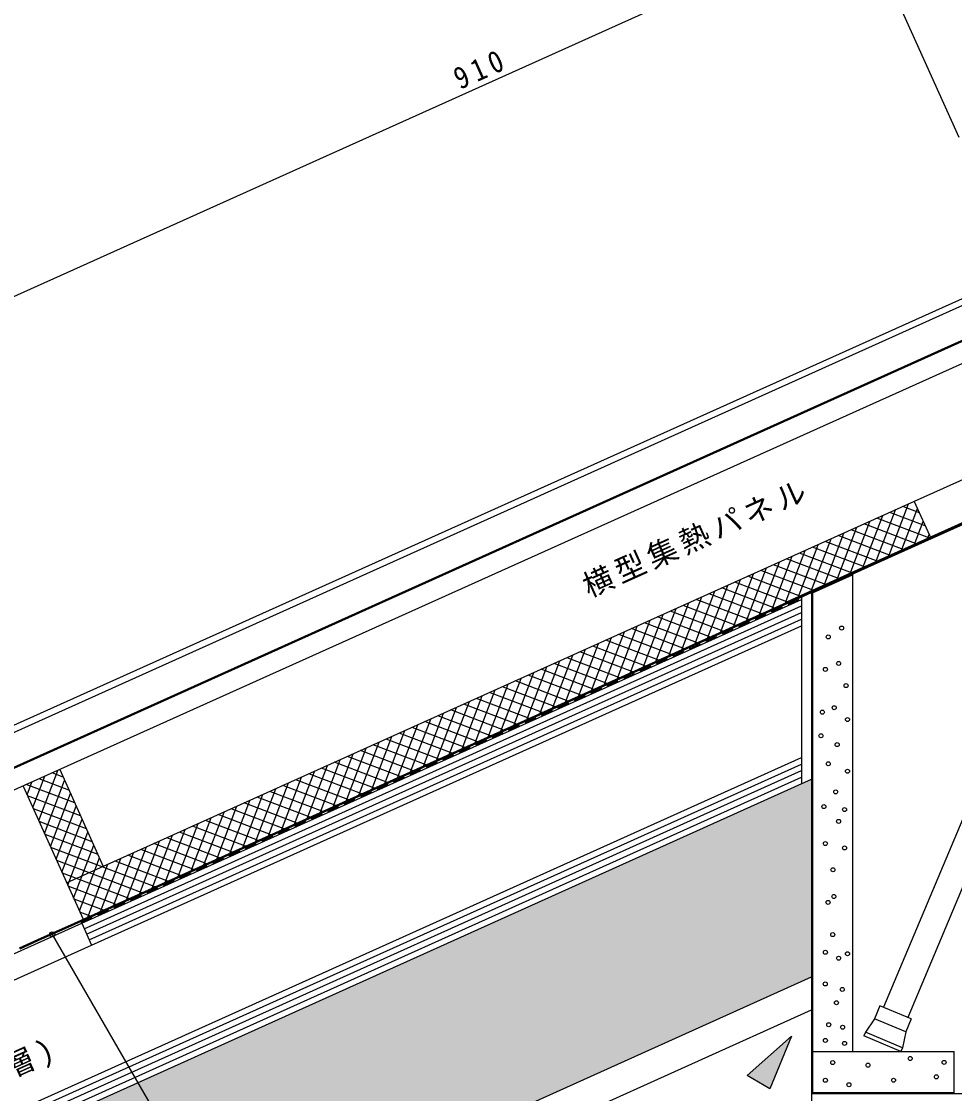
# Model space of a CAD drawing. Units: millimetres, scale not verified. Extents: x -1104 to 916, y -637 to 768.
# Drawn here: x -420 to 46, y -94 to 441 of the extents above; entities that cross this region are included whole.
import ezdxf

# ---------------------------------------------------------------- set-up
doc = ezdxf.new("R2010")
doc.units = ezdxf.units.MM
doc.header["$LTSCALE"] = 5
doc.header["$PDMODE"] = 32
doc.header["$PDSIZE"] = 2.5
doc.linetypes.add('DASHED1', pattern=[1.8, 1.2, -0.6])
doc.layers.add('0-0', color=7, linetype='Continuous')
doc.styles.add('ＭＳ ゴシック', font='')
doc.styles.get('ＭＳ ゴシック').set_extended_font_data('MS Gothic')

msp = doc.modelspace()

# ---------------------------------------------------------------- linework, layer by layer
at = {"layer": '0-0'}
for p, q in [((-603.116, 223.187), (226.718, 596.651)), ((15.913, 455.897), (48.42, 383.665)), ((-501.11, 55.01), (284.952, 408.775)), ((282.966, 375.422), (-474.828, 34.379)), ((-4.866, 165.672), (246.58, 278.825)), ((199.392, 279.689), (26.13, 201.713)), ((207.6, 261.451), (34.338, 183.475)), ((207.805, 260.995), (34.543, 183.019)), ((26.13, 201.713), (-396.994, 11.287)), ((13.255, 173.987), (23.286, 200.433)), ((19.704, 176.889), (27.752, 198.109)), ((28.693, 196.018), (20.434, 199.15)), ((26.13, 201.713), (34.543, 183.019)), ((0.359, 168.183), (10.389, 194.629)), ((6.807, 171.085), (16.837, 197.531)), ((33.984, 183.316), (7.538, 193.346)), ((31.595, 189.57), (13.986, 196.248)), ((-12.537, 162.379), (-2.507, 188.825)), ((-6.089, 165.281), (3.941, 191.727)), ((21.088, 177.512), (-5.358, 187.542)), ((27.536, 180.414), (1.09, 190.444)), ((26.152, 179.791), (30.654, 191.661)), ((34.338, 183.475), (-393.346, -9.003)), ((-25.433, 156.575), (-15.403, 183.021)), ((-18.985, 159.477), (-8.955, 185.923)), ((14.64, 174.61), (-11.806, 184.64)), ((32.6, 182.693), (33.556, 185.213)), ((-38.33, 150.771), (-28.3, 177.217)), ((-31.882, 153.673), (-21.851, 180.119)), ((1.743, 168.806), (-24.703, 178.836)), ((8.192, 171.708), (-18.254, 181.738)), ((-51.226, 144.967), (-41.196, 171.413)), ((-44.778, 147.869), (-34.748, 174.315)), ((-11.153, 163.002), (-37.599, 173.032)), ((-4.705, 165.904), (-31.151, 175.934)), ((-57.674, 142.065), (-47.644, 168.511)), ((-24.049, 157.198), (-50.495, 167.228)), ((-17.601, 160.1), (-44.047, 170.13)), ((-37.177, 151.79), (-5.112, 166.22)), ((-5.112, 166.22), (-4.62, 165.125)), ((102.185, 166.722), (10.845, -50.886)), ((-70.57, 136.261), (-60.54, 162.708)), ((-64.122, 139.163), (-54.092, 165.61)), ((-36.945, 151.394), (-63.391, 161.424)), ((-30.497, 154.296), (-56.943, 164.326)), ((-36.93, 151.243), (-4.866, 165.672)), ((-24.62, 156.125), (-4.62, 165.125)), ((-4.62, 165.125), (-4.62, -72.947)), ((114.264, 161.652), (22.924, -55.956)), ((-83.467, 130.457), (-73.437, 156.904)), ((-77.019, 133.359), (-66.988, 159.806)), ((-49.842, 145.59), (-76.288, 155.62)), ((-43.394, 148.492), (-69.84, 158.522)), ((-25.12, 156.558), (-25.12, -93.947)), ((-24.62, 156.125), (-24.62, -93.447)), ((-389.538, -8.934), (-30.12, 152.821)), ((-96.363, 124.654), (-86.333, 151.1)), ((-89.915, 127.556), (-79.885, 154.002)), ((-56.29, 142.688), (-82.736, 152.718)), ((-30.12, 154.308), (-30.12, 60.707)), ((-388.307, -11.67), (-30.12, 149.532)), ((-387.076, -14.406), (-30.12, 146.242)), ((-109.259, 118.85), (-99.229, 145.296)), ((-102.811, 121.752), (-92.781, 148.198)), ((-69.186, 136.884), (-95.632, 146.915)), ((-62.738, 139.786), (-89.184, 149.817)), ((-385.845, -17.141), (-30.12, 142.952)), ((-122.156, 113.046), (-112.125, 139.492)), ((-115.707, 115.948), (-105.677, 142.394)), ((-82.082, 131.081), (-108.529, 141.111)), ((-75.634, 133.982), (-102.08, 144.013)), ((-128.604, 110.144), (-118.574, 136.59)), ((-94.979, 125.277), (-121.425, 135.307)), ((-88.531, 128.179), (-114.977, 138.209)), ((-141.5, 104.34), (-131.47, 130.786)), ((-135.052, 107.242), (-125.022, 133.688)), ((-107.875, 119.473), (-134.321, 129.503)), ((-101.427, 122.375), (-127.873, 132.405)), ((-154.396, 98.536), (-144.366, 124.982)), ((-147.948, 101.438), (-137.918, 127.884)), ((-120.771, 113.669), (-147.217, 123.699)), ((-114.323, 116.571), (-140.769, 126.601)), ((-167.293, 92.732), (-157.263, 119.178)), ((-160.844, 95.634), (-150.814, 122.08)), ((-133.668, 107.865), (-160.114, 117.895)), ((-127.219, 110.767), (-153.666, 120.797)), ((-180.189, 86.928), (-170.159, 113.374)), ((-173.741, 89.83), (-163.711, 116.276)), ((-140.116, 104.963), (-166.562, 114.993)), ((-193.085, 81.124), (-183.055, 107.57)), ((-186.637, 84.026), (-176.607, 110.472)), ((-153.012, 99.159), (-179.458, 109.189)), ((-146.564, 102.061), (-173.01, 112.091)), ((-205.981, 75.32), (-195.951, 101.766)), ((-199.533, 78.222), (-189.503, 104.668)), ((-165.908, 93.355), (-192.354, 103.385)), ((-159.46, 96.257), (-185.906, 106.287)), ((-212.43, 72.418), (-202.4, 98.864)), ((-178.805, 87.551), (-205.251, 97.581)), ((-172.356, 90.453), (-198.803, 100.483)), ((-225.326, 66.614), (-215.296, 93.06)), ((-218.878, 69.516), (-208.848, 95.962)), ((-191.701, 81.747), (-218.147, 91.777)), ((-185.253, 84.649), (-211.699, 94.679)), ((-238.222, 60.81), (-228.192, 87.256)), ((-231.774, 63.712), (-221.744, 90.158)), ((-204.597, 75.943), (-231.043, 85.973)), ((-198.149, 78.845), (-224.595, 88.875)), ((-251.118, 55.006), (-241.088, 81.452)), ((-244.67, 57.908), (-234.64, 84.354)), ((-211.045, 73.041), (-237.491, 83.071)), ((-264.015, 49.202), (-253.985, 75.648)), ((-257.567, 52.104), (-247.537, 78.55)), ((-223.942, 67.237), (-250.388, 77.267)), ((-217.493, 70.139), (-243.94, 80.169)), ((-772.064, -260.044), (-30.12, 73.866)), ((-770.832, -262.78), (-30.12, 70.576)), ((-276.911, 43.398), (-266.881, 69.845)), ((-270.463, 46.3), (-260.433, 72.746)), ((-236.838, 61.433), (-263.284, 71.463)), ((-230.39, 64.335), (-256.836, 74.365)), ((-769.601, -265.516), (-30.12, 67.286)), ((-413.888, 48.826), (-407.953, 64.475)), ((-410.986, 42.378), (-401.505, 67.377)), ((-398.802, 64.038), (-404.296, 66.121)), ((-400.507, 67.826), (-378.756, 19.495)), ((-283.359, 40.496), (-273.329, 66.943)), ((-249.734, 55.629), (-276.18, 65.659)), ((-243.286, 58.531), (-269.732, 68.561)), ((-768.37, -268.251), (-30.12, 63.996)), ((-767.139, -270.987), (-25.12, 62.957)), ((-418.745, 59.618), (-388.786, -6.951)), ((-392.998, 51.142), (-417.192, 60.317)), ((-416.79, 55.274), (-414.401, 61.574)), ((-395.9, 57.59), (-410.744, 63.219)), ((-408.084, 35.93), (-398.054, 62.376)), ((-296.255, 34.692), (-286.225, 61.139)), ((-289.807, 37.594), (-279.777, 64.041)), ((-262.63, 49.825), (-289.077, 59.855)), ((-256.182, 52.727), (-282.628, 62.757)), ((-390.096, 44.693), (-416.543, 54.724)), ((-405.182, 29.481), (-395.152, 55.928)), ((-309.152, 28.889), (-299.122, 55.335)), ((-302.704, 31.791), (-292.674, 58.237)), ((-275.527, 44.021), (-301.973, 54.051)), ((-269.079, 46.923), (-295.525, 56.953)), ((-387.194, 38.245), (-413.641, 48.275)), ((-402.28, 23.033), (-392.25, 49.479)), ((-322.048, 23.085), (-312.018, 49.531)), ((-315.6, 25.987), (-305.57, 52.433)), ((-288.423, 38.217), (-314.869, 48.248)), ((-281.975, 41.119), (-308.421, 51.15)), ((-399.378, 16.585), (-389.348, 43.031)), ((-334.944, 17.281), (-324.914, 43.727)), ((-328.496, 20.183), (-318.466, 46.629)), ((-294.871, 35.315), (-321.317, 45.346)), ((-384.292, 31.797), (-410.739, 41.827)), ((-347.841, 11.477), (-337.811, 37.923)), ((-341.393, 14.379), (-331.362, 40.825)), ((-307.767, 29.512), (-334.214, 39.542)), ((-301.319, 32.414), (-327.765, 42.444)), ((-381.391, 25.349), (-407.837, 35.379)), ((-396.476, 10.137), (-386.446, 36.583)), ((-354.289, 8.575), (-344.259, 35.021)), ((-320.664, 23.708), (-347.11, 33.738)), ((-314.216, 26.61), (-340.662, 36.64)), ((-352.904, 9.198), (-404.935, 28.931)), ((-393.575, 3.689), (-383.544, 30.135)), ((-367.185, 2.771), (-357.155, 29.217)), ((-360.737, 5.673), (-350.707, 32.119)), ((-333.56, 17.904), (-360.006, 27.934)), ((-327.112, 20.806), (-353.558, 30.836)), ((-359.353, 6.296), (-402.033, 22.483)), ((-390.673, -2.759), (-380.642, 23.687)), ((-380.081, -3.033), (-370.051, 23.413)), ((-373.633, -0.131), (-363.603, 26.315)), ((-346.456, 12.1), (-372.902, 22.13)), ((-340.008, 15.002), (-366.454, 25.032)), ((-386.53, -5.935), (-376.499, 20.511)), ((-365.801, 3.394), (-399.131, 16.035)), ((-372.249, 0.492), (-396.229, 9.587)), ((-378.697, -2.41), (-393.327, 3.138)), ((-385.145, -5.312), (-390.425, -3.31)), ((-444.253, -33.558), (-389.538, -8.934)), ((-393.346, -9.003), (-411.584, -17.211)), ((-393.346, -9.003), (-393.141, -9.459)), ((-439.328, -44.501), (-384.614, -19.877)), ((-411.584, -17.211), (-420.703, -21.315)), ((-411.379, -17.667), (-420.498, -21.771)), ((-411.584, -17.211), (-411.379, -17.667)), ((-730.203, -353.058), (-25.12, -35.738)), ((-724.047, -366.737), (-25.12, -52.187)), ((24.676, -56.691), (9.001, -50.112)), ((21.967, -63.146), (20.254, -71.103)), ((-35.191, -65.263), (-57.283, -84.854)), ((19.479, -72.947), (1.038, -65.206)), ((-24.62, -72.947), (46.03, -72.947)), ((20.254, -71.103), (19.479, -72.947)), ((46.03, -93.947), (46.03, -72.947)), ((-25.12, -93.947), (46.03, -93.947)), ((-25.12, -93.947), (-25.12, -264.947)), ((-24.62, -93.447), (46.03, -93.447)), ((46.03, -93.947), (196.03, -93.947))]:
    msp.add_line(p, q, dxfattribs=at)
at = {"layer": '0-0', "linetype": 'DASHED1'}
msp.add_line((-389.744, -8.478), (-30.12, 153.37), dxfattribs=at)
at = {"layer": '0-0'}
for points in [[(-501.11, 55.01), (-499.797, 52.092), (286.266, 405.857)], [(292.973, 406.792), (298.718, 394.025), (-499.199, 34.925)], [(297.1, 392.749), (-497.17, 35.29), (-463.312, -39.942)], [(-5.112, 166.22), (246.334, 279.372), (278.645, 293.912)], [(34.543, 183.019), (-393.141, -9.459), (-411.379, -17.667)], [(-389.538, -8.934), (-384.614, -19.877), (-30.12, 139.662)], [(-404.226, -14.447), (-282.391, -225.472), (-120.556, -225.472)], [(9.001, -50.112), (6.292, -56.566), (1.812, -63.362)], [(24.676, -56.691), (21.967, -63.146), (6.292, -56.566)], [(20.254, -71.103), (1.812, -63.362), (1.038, -65.206)], [(-35.191, -65.263), (-45.958, -91.627), (-57.283, -84.854)]]:
    msp.add_lwpolyline(points, dxfattribs=at)
for centre in [(-10.124, 138.49), (-16.756, 134.068), (-18.23, 117.857), (-11.598, 120.804), (-7.913, 109.751), (-19.704, 96.486), (-13.808, 98.697), (-7.176, 92.802), (-20.44, 84.696), (-12.334, 80.274), (-16.756, 70.695), (-7.176, 67.01), (-13.071, 56.693), (-18.967, 49.324), (-8.65, 47.85), (-11.598, 41.955), (-18.23, 30.902), (-8.65, 28.691), (-14.449, 17.788), (-13.98, 4.45), (-16.862, 1.501), (-14.545, -14.573), (-18.23, -23.416), (-11.598, -26.364), (-7.176, -24.153), (-18.248, -39.204), (-9.76, -41.982), (-12.692, -48.618), (-16.551, -59.577), (-9.605, -60.811), (-18.23, -67.418), (-8.65, -68.891), (-14.545, -78.471), (3.027, -79.77), (24.133, -76.437), (41.073, -78.381), (37.185, -85.602), (-18.23, -87.314), (-6.439, -89.525), (15.802, -87.268)]:
    msp.add_circle(centre, 1, dxfattribs=at)
msp.add_point((-404.226, -14.447), dxfattribs=at)
at = {"layer": '0-0', "color": 254}
msp.add_solid([(-767.139, -270.987), (-730.203, -353.058), (-25.12, 62.957), (-25.12, -35.738)], dxfattribs=at)
at = {"layer": '0-0'}
msp.add_solid([(-35.191, -65.263), (-45.958, -91.627), (-57.283, -84.854)], dxfattribs=at)

# ---------------------------------------------------------------- texts
at = {"layer": '0-0', "char_height": 11, "attachment_point": 7, "rotation": 24.23, "style": 'ＭＳ ゴシック'}
for s, insert in [('\\T1.38;\\W0.9;910', (-200.624, 407.069)), ('\\T1.17;横型集熱パネル', (-135.758, 152.503)), ('\\T1.18;屋根通気層(集熱通気層)', (-577.361, -158.327))]:
    msp.add_mtext(s, dxfattribs=dict(at, insert=insert))

doc.saveas('drawing.dxf')
